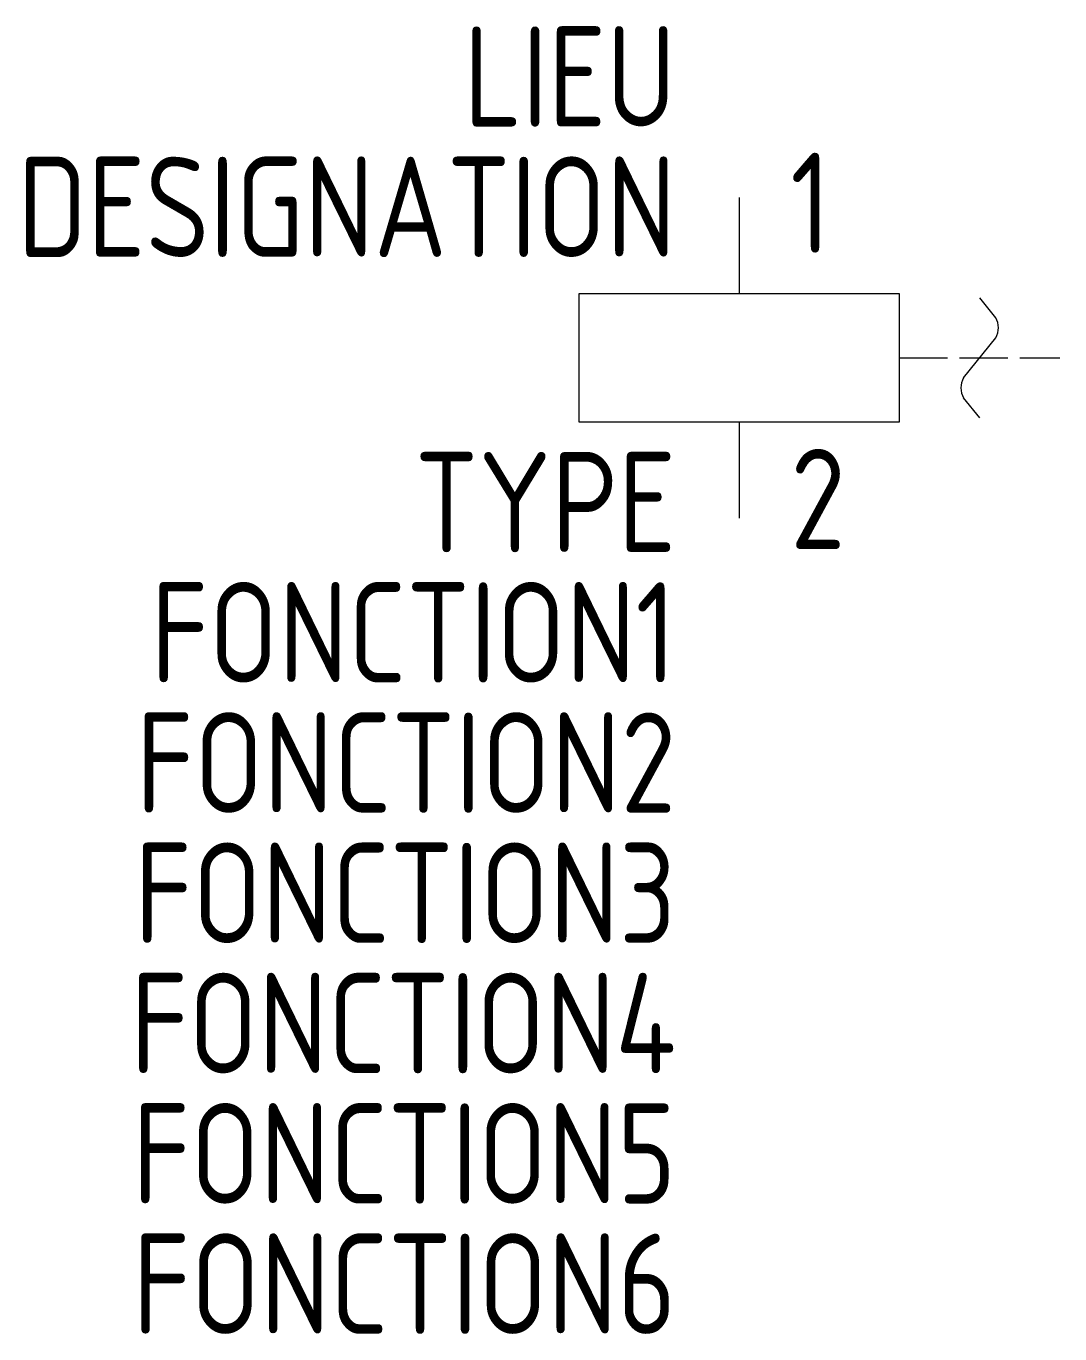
# Model space of a CAD drawing. Header units: millimetres. Extents: x -17.8 to 8, y -28.3 to 4.3.
import ezdxf
from ezdxf.enums import TextEntityAlignment as Align

# ---------------------------------------------------------------- set-up
doc = ezdxf.new("R2010")
doc.units = ezdxf.units.MM
doc.linetypes.add('ACAD_ISO02W100', pattern=[15, 12, -3])
for name, color, linetype in [('SYMB_FIL', 3, 'Continuous'), ('SYMB_LIAISON', 1, 'ACAD_ISO02W100'), ('SYMB_TXT_CONTACT', 2, 'Continuous'), ('SYMB_TXT_NOM', 3, 'Continuous')]:
    doc.layers.add(name, color=color, linetype=linetype)
doc.styles.add('NET2_5', font='isocp.shx', dxfattribs={"width": 0.9, "height": 2.5})

msp = doc.modelspace()

# ---------------------------------------------------------------- linework, layer by layer
at = {"layer": 'SYMB_FIL'}
for p, q in [((0, 0), (0, -2.4)), ((6.4, -3), (6, -2.5)), ((5.6, -4.5), (6.4, -3.5)), ((6, -5.5), (5.6, -5)), ((0, -5.6), (0, -8))]:
    msp.add_line(p, q, dxfattribs=at)
msp.add_lwpolyline([(-4, -5.6), (4, -5.6), (4, -2.4), (-4, -2.4)], close=True, dxfattribs=at)
for centre, start, end in [((5.967, -3.25), 330, 30), ((6.033, -4.75), 150, 210)]:
    msp.add_arc(centre, 0.5, start, end, dxfattribs=at)
at = {"layer": 'SYMB_LIAISON', "ltscale": 0.1}
msp.add_line((4, -4), (8, -4), dxfattribs=at)

# ---------------------------------------------------------------- texts
at = {"layer": 'SYMB_TXT_CONTACT', "style": 'NET2_5', "width": 0.9, "flags": 8}
for tag, p, s in [('1', (1.275, -1.384), 'A1'), ('2', (1.275, -8.773), 'A2')]:
    msp.add_attdef(tag, p, s, height=2.5, dxfattribs=at)
at = {"layer": 'SYMB_TXT_NOM', "style": 'NET2_5', "width": 0.9, "flags": 8}
for tag, text, p in [('LIEU', '', (-1.575, 1.766)), ('DESIGNATION', 'K?', (-1.575, -1.484)), ('TYPE', '', (-1.575, -8.85)), ('FONCTION1', '', (-1.575, -12.1)), ('FONCTION2', '', (-1.575, -15.35)), ('FONCTION3', '', (-1.575, -18.6)), ('FONCTION4', '', (-1.575, -21.85)), ('FONCTION5', '', (-1.575, -25.1)), ('FONCTION6', '', (-1.575, -28.35))]:
    msp.add_attdef(tag, text=text, height=2.5, dxfattribs=at).set_placement(p, align=Align.RIGHT)

doc.saveas('drawing.dxf')
